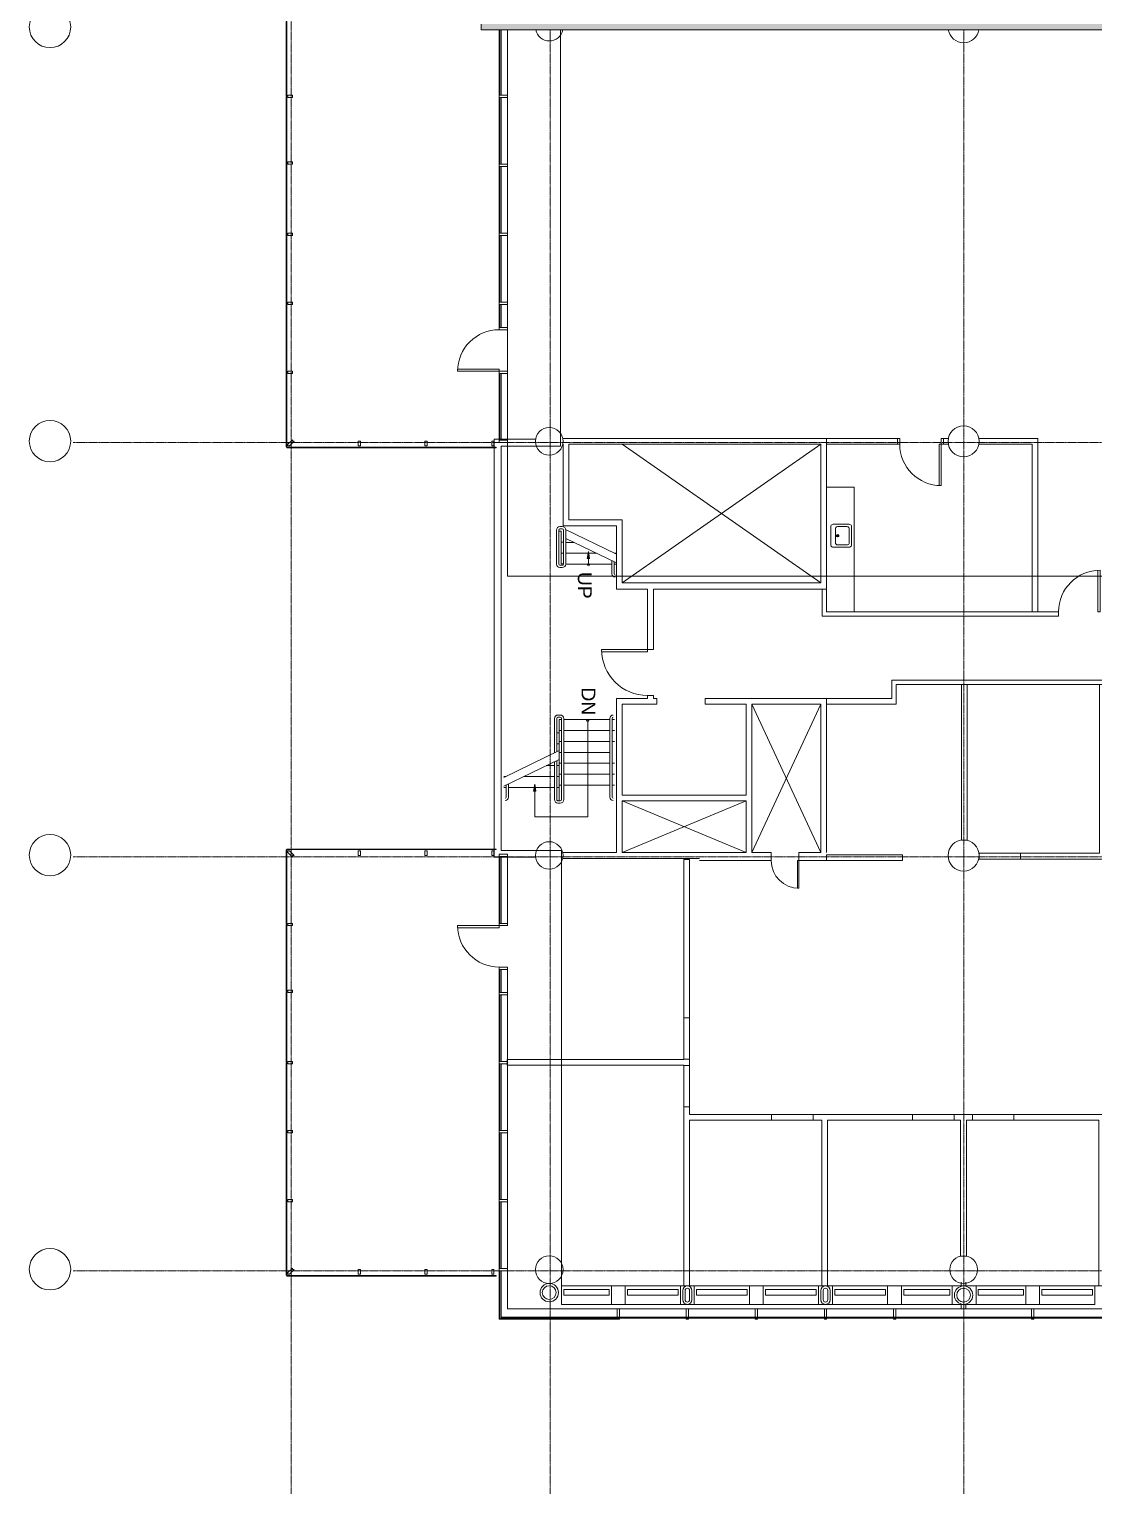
# Model space of a CAD drawing. Header units: inches. Extents: x 1756 to 10721, y -35 to 3002.
# Drawn here: x 6635 to 7560, y 39 to 1312 of the extents above; entities that cross this region are included whole.
import ezdxf

# ---------------------------------------------------------------- set-up
doc = ezdxf.new("R2010")
doc.units = ezdxf.units.IN
doc.header["$MEASUREMENT"] = 0
doc.linetypes.add('IMPORT-CENTER2 _2_', pattern=[1.125, 0.75, -0.125, 0.125, -0.125])
doc.linetypes.add('IMPORT-INVISIBLE', pattern=[1000, 0, -1000])
for name, color, linetype, lineweight in [('A-DOOR', 31, 'Continuous', 18), ('A-FLOR', 192, 'Continuous', 18), ('A-flor-case', 250, 'Continuous', 9), ('A-flor-strs', 250, 'Continuous', 9), ('A-glaz', 250, 'Continuous', 9), ('A-GLAZ-SILL', 250, 'Continuous', 9), ('A-GRID', 250, 'Continuous', 9), ('A-WALL', 113, 'Continuous', 18), ('A-WALL-HEAD', 250, 'IMPORT-INVISIBLE', 9), ('A-Wall-Open', 250, 'Continuous', 9), ('A-WALL-PATT', 111, 'Continuous', 18), ('I-WALL', 2, 'Continuous', 18), ('Occupancy Load Calculation', 250, 'Continuous', 9), ('P-FIXT', 250, 'Continuous', 9), ('S-Cols', 250, 'Continuous', 9), ('USB 03_modified_dwg', 252, 'Continuous', 9)]:
    doc.layers.add(name, color=color, linetype=linetype, lineweight=lineweight)
doc.styles.add('Arial_3', font='arial.ttf', dxfattribs={"height": 12})

# ---------------------------------------------------------------- blocks, each defined once
blk = doc.blocks.new('USB 03_modified_dwg_ADO102-412565-Overall Floor Plan')
at = {"layer": 'A-DOOR', "color": 250, "lineweight": 9, "flags": 128}
blk.add_lwpolyline([(87.5, 579.2), (127.5, 579.2), (127.5, 581.2), (87.5, 581.2)], dxfattribs=at)
at = {"layer": 'A-DOOR', "color": 250, "lineweight": 9}
blk.add_arc((127.5, 581.2), 40, 180, 270, dxfattribs=at)
blk = doc.blocks.new('USB 03_modified_dwg_ADO002-412594-Overall Floor Plan')
at = {"layer": 'A-DOOR', "color": 250, "lineweight": 9, "flags": 128}
blk.add_lwpolyline([(257.7, 397.7), (257.7, 373.7), (258.9, 373.7), (258.9, 397.7)], close=True, dxfattribs=at)
at = {"layer": 'A-DOOR', "color": 250, "lineweight": 9}
blk.add_arc((258.9, 397.7), 24, 180, 270, dxfattribs=at)
blk = doc.blocks.new('USB 03_modified_dwg_ADO102-412611-Overall Floor Plan')
at = {"layer": 'A-DOOR', "color": 250, "lineweight": 9, "flags": 128}
blk.add_lwpolyline([(518.7, 650), (518.7, 614.1), (520.5, 614.1), (520.5, 650.1)], dxfattribs=at)
at = {"layer": 'A-DOOR', "color": 250, "lineweight": 9}
blk.add_arc((520.5, 614.1), 36, 90, 180, dxfattribs=at)
blk = doc.blocks.new('USB 03_modified_dwg_ADO002-412612-Overall Floor Plan')
at = {"layer": 'A-DOOR', "color": 250, "lineweight": 9, "flags": 128}
blk.add_lwpolyline([(380.7, 759.7), (380.7, 723.7), (382.5, 723.7), (382.5, 759.7)], close=True, dxfattribs=at)
at = {"layer": 'A-DOOR', "color": 250, "lineweight": 9}
blk.add_arc((382.5, 759.7), 36, 180, 270, dxfattribs=at)
blk = doc.blocks.new('USB 03_modified_dwg_N503I04_Y_PB11$0-412617-Overall Floor Plan')
at = {"layer": 'P-FIXT'}
for p, q in [((3470.307562, 489.713583), (3481.682578, 489.713583)), ((3475.99507, 484.026075), (3475.99507, 495.401134))]:
    blk.add_line(p, q, dxfattribs=at)
at = {"layer": 'P-FIXT', "flags": 128}
for points in [[(3443.932617, 569.651079), (3438.995026, 568.838633), (3434.557537, 566.588581), (3430.995067, 563.02611), (3428.745015, 558.588622), (3427.995055, 553.713646), (3427.995055, 425.776049), (3428.745015, 420.901074), (3430.995067, 416.463585), (3434.557538, 412.901114), (3438.995026, 410.651062), (3443.932617, 409.838617), (3555.995051, 409.838617), (3560.932599, 410.588577), (3565.370131, 412.838629), (3568.932558, 416.401099), (3571.182524, 420.838588), (3571.995056, 425.77605), (3571.995056, 489.713583), (3571.995056, 553.713646), (3571.182524, 558.651108), (3568.932558, 563.088596), (3565.370131, 566.651067), (3560.932599, 568.901119), (3555.995051, 569.713565), (3443.932617, 569.713565)], [(3475.932584, 553.651117), (3470.932593, 552.901071), (3466.495105, 550.651148), (3462.932547, 547.088591), (3460.682582, 542.65106), (3459.932536, 537.713598), (3459.932536, 441.776098), (3460.745068, 436.901122), (3462.995033, 432.46359), (3466.557591, 428.901033), (3470.995122, 426.651111), (3475.932584, 425.838535), (3539.932603, 425.838535), (3544.870065, 426.588582), (3549.370083, 428.901033), (3552.870068, 432.401104), (3555.182605, 436.901122), (3555.995051, 441.838584), (3555.995051, 489.713583), (3555.995051, 537.713598), (3555.182605, 542.65106), (3552.932553, 547.088591), (3549.370083, 550.651149), (3544.932594, 552.901071), (3539.995089, 553.713646), (3475.932584, 553.713646)]]:
    blk.add_lwpolyline(points, dxfattribs=at)
blk.add_lwpolyline([(3475.99507, 497.713542), (3472.245141, 496.776125), (3469.370101, 494.213601), (3467.99511, 490.65113), (3468.495084, 486.901072), (3470.68252, 483.776089), (3474.05762, 481.963611), (3477.870034, 481.963611), (3481.245133, 483.776089), (3483.43257, 486.901072), (3483.932543, 490.65113), (3482.557552, 494.213601), (3479.682512, 496.776125)], close=True, dxfattribs=at)
blk = doc.blocks.new('USB 03_modified_dwg__U56-412627-Overall Floor Plan')
at = {"layer": 'A-DOOR', "color": 250, "lineweight": 9, "flags": 128}
blk.add_lwpolyline([(-18, 18), (-16.2, 18), (-16.2, -18), (-18, -18)], close=True, dxfattribs=at)
at = {"layer": 'A-DOOR', "color": 250, "lineweight": 9}
blk.add_arc((-18, 18), 36, 270, 360, dxfattribs=at)
blk = doc.blocks.new('USB 03_modified_dwg_DR1_1-412638-Overall Floor Plan')
at = {"layer": 'A-glaz', "flags": 128}
for points in [[(2, 7.2), (0, 7.2), (0, 0), (2, 0)], [(40, 7.2), (38, 7.2), (38, 0), (40, 0)]]:
    blk.add_lwpolyline(points, close=True, dxfattribs=at)
at = {"layer": 'A-WALL-HEAD'}
for p, q in [((2, 7.2), (38, 7.2)), ((2, 0), (38, 0))]:
    blk.add_line(p, q, dxfattribs=at)
blk.add_blockref('USB 03_modified_dwg__U56-412627-Overall Floor Plan', (20, -18))
blk = doc.blocks.new('USB 03_modified_dwg__U60-412641-Overall Floor Plan')
at = {"layer": 'A-DOOR', "color": 250, "lineweight": 9, "flags": 128}
blk.add_lwpolyline([(-18, 18), (-16.2, 18), (-16.2, -18), (-18, -18)], close=True, dxfattribs=at)
at = {"layer": 'A-DOOR', "color": 250, "lineweight": 9}
blk.add_arc((-18, 18), 36, 270, 360, dxfattribs=at)
blk = doc.blocks.new('USB 03_modified_dwg_DR1_3-412642-Overall Floor Plan')
at = {"layer": 'A-glaz', "flags": 128}
for points in [[(2, 7.2), (0, 7.2), (0, 0), (2, 0)], [(40, 7.2), (38, 7.2), (38, 0), (40, 0)]]:
    blk.add_lwpolyline(points, close=True, dxfattribs=at)
at = {"layer": 'A-WALL-HEAD'}
for p, q in [((2, 7.2), (38, 7.2)), ((2, 0), (38, 0))]:
    blk.add_line(p, q, dxfattribs=at)
blk.add_blockref('USB 03_modified_dwg__U60-412641-Overall Floor Plan', (20, -18))
blk = doc.blocks.new('USB 03_modified_dwg-397434-Overall Floor Plan')
at = {"layer": 'A-flor-strs'}
for points in [[(77, 660.4), (76, 666.4), (75, 660.4)], [(28.4, 458.2), (29.4, 464.2), (30.4, 458.2)]]:
    blk.add_hatch(color=256, dxfattribs=at).paths.add_polyline_path(points, flags=0)
at = {"layer": 'A-flor-case'}
for p, q in [((283, 722.4), (307, 722.4)), ((307, 722.4), (283, 722.4)), ((307, 722.4), (307, 614.1))]:
    blk.add_line(p, q, dxfattribs=at)
at = {"layer": 'A-flor-strs'}
for p, q in [((51.3, 688.1), (53.3, 688.1)), ((48.3, 685.1), (48.3, 655.6)), ((50.3, 655.6), (50.3, 685.1)), ((51.3, 686.1), (53.3, 686.1)), ((56.2, 685.5), (100.3, 664.1)), ((56.3, 677.8), (100.3, 656.5)), ((52.3, 674.6), (54.3, 674.6)), ((52.3, 665.1), (54.3, 665.1)), ((56.3, 674.4), (63.4, 674.4)), ((56.3, 664.9), (83, 664.9)), ((76, 666.4), (75, 660.4)), ((77, 660.4), (76, 666.4)), ((76.1, 654.9), (76, 666.4)), ((98.3, 664.9), (100.3, 664.9)), ((51.3, 654.5), (53.3, 654.5)), ((51.3, 652.5), (53.3, 652.5)), ((75, 660.4), (77, 660.4)), ((96.3, 658.4), (96.3, 647.1)), ((98.3, 657.4), (98.3, 647.1)), ((98.3, 655.4), (100.3, 655.4)), ((51.6, 524.3), (49.6, 524.3)), ((51.6, 522.3), (49.6, 522.3)), ((46.6, 521.3), (46.6, 491.4)), ((48.6, 521.3), (48.6, 492.4)), ((52.6, 510.8), (50.6, 510.8)), ((52.6, 450.8), (52.6, 521.3)), ((54.6, 521.3), (54.6, 450.8)), ((94.6, 520.3), (54.6, 520.3)), ((94.6, 510.8), (54.6, 510.8)), ((94.6, 521.3), (94.6, 453)), ((96.6, 453), (96.6, 521.3)), ((98.6, 520.3), (96.6, 520.3)), ((98.6, 510.8), (96.6, 510.8)), ((50.6, 508.8), (48.6, 508.8)), ((50.6, 499.3), (48.6, 499.3)), ((52.6, 501.3), (50.6, 501.3)), ((94.6, 501.3), (54.6, 501.3)), ((98.6, 501.3), (96.6, 501.3)), ((50.6, 493.4), (2.6, 470)), ((50.6, 485.7), (2.6, 462.4)), ((46.6, 483.8), (46.6, 450.8)), ((48.6, 484.7), (48.6, 450.8)), ((52.6, 491.8), (50.6, 491.8)), ((94.6, 491.8), (54.6, 491.8)), ((46.6, 480.3), (39.4, 480.3)), ((50.6, 480.3), (48.6, 480.3)), ((52.6, 482.3), (50.6, 482.3)), ((52.6, 472.8), (50.6, 472.8)), ((54.6, 482.3), (94.6, 482.3)), ((54.6, 472.8), (94.6, 472.8)), ((98.6, 482.3), (96.6, 482.3)), ((98.6, 472.8), (96.6, 472.8)), ((4.6, 470.8), (2.6, 470.8)), ((4.6, 461.3), (2.6, 461.3)), ((4.6, 463.3), (4.6, 453)), ((6.6, 464.3), (6.6, 453)), ((46.6, 461.3), (6.6, 461.3)), ((46.6, 470.8), (19.9, 470.8)), ((28.4, 458.2), (29.4, 464.2)), ((29.4, 464.2), (30.4, 458.2)), ((50.6, 470.8), (48.6, 470.8)), ((50.6, 461.3), (48.6, 461.3)), ((52.6, 463.3), (50.6, 463.3)), ((94.6, 463.3), (54.6, 463.3)), ((98.6, 463.3), (96.6, 463.3)), ((30.4, 458.2), (28.4, 458.2)), ((51.6, 449.8), (49.6, 449.8)), ((51.6, 447.8), (49.6, 447.8))]:
    blk.add_line(p, q, dxfattribs=at)
at = {"layer": 'A-flor-strs', "flags": 128}
for points in [[(50.3, 684.1), (52.3, 684.1), (52.3, 655.6)], [(54.3, 685.1), (54.3, 655.6), (52.4, 655.6)], [(56.3, 685.1), (56.3, 655.4), (96.3, 655.4)], [(75.5, 519.7), (75.5, 435.8), (29.4, 435.8), (29.4, 464.2)], [(52.6, 520.3), (50.6, 520.3), (50.6, 449.8)]]:
    blk.add_lwpolyline(points, dxfattribs=at)
at = {"layer": 'A-flor-strs'}
for centre, radius, start, end in [((51.3, 685.1), 3, 90, 180), ((53.3, 685.1), 3, 0, 90), ((51.3, 685.1), 1, 90, 180), ((53.3, 685.1), 1, 0, 90), ((51.3, 655.5), 3, 180, 270), ((51.3, 655.5), 1, 180, 270), ((53.3, 655.5), 3, 270, 0), ((53.3, 655.5), 1, 270, 0.001), ((76.1, 654.9), 1, 0, 180), ((76.1, 654.9), 1, 180, 0), ((99.3, 647.1), 3, 180, 270), ((99.3, 647.1), 1, 180, 270), ((49.6, 521.3), 3, 90, 180), ((49.6, 521.3), 1, 90, 180), ((51.6, 521.3), 3, 0, 90), ((51.6, 521.3), 1, 0, 90), ((97.6, 521.3), 3, 90, 180), ((97.6, 521.3), 1, 90, 180), ((75.5, 519.7), 1, 0, 180), ((75.5, 519.7), 1, 180, 0), ((3.6, 453), 1, 270, 0), ((3.6, 453), 3, 270, 0), ((49.6, 450.8), 3, 180, 270), ((49.6, 450.8), 1, 179.999, 270), ((51.6, 450.8), 3, 270, 0), ((51.6, 450.8), 1, 270, 0), ((97.6, 453), 3, 180, 270), ((97.6, 453), 1, 180, 270)]:
    blk.add_arc(centre, radius, start, end, dxfattribs=at)
at = {"layer": 'A-glaz'}
for p, q in [((-1.6, 861.2), (-1.6, 1120)), ((-0.9, 1063.2), (-0.9, 1120)), ((0.1, 1063.2), (0.1, 1120)), ((-0.9, 1003.2), (-0.9, 1061.2)), ((0.1, 1003.2), (0.1, 1061.2)), ((-0.9, 943.2), (-0.9, 1001.2)), ((0.1, 943.2), (0.1, 1001.2)), ((-0.9, 883.2), (-0.9, 941.2)), ((0.1, 883.2), (0.1, 941.2)), ((-0.9, 861.2), (-0.9, 881.2)), ((0.1, 861.2), (0.1, 881.2)), ((-1.6, 763.2), (-1.6, 821.2)), ((-0.9, 763.2), (-0.9, 821.2)), ((0.1, 763.2), (0.1, 821.2)), ((346.5, 764.7), (344.5, 764.7)), ((346.5, 764.7), (344.5, 764.7)), ((344.5, 764.7), (344.5, 759.7)), ((344.5, 764.7), (344.5, 759.7)), ((346.5, 759.7), (346.5, 764.7)), ((346.5, 764.7), (346.5, 759.7)), ((384.5, 764.7), (382.5, 764.7)), ((384.5, 764.7), (382.5, 764.7)), ((382.5, 764.7), (382.5, 759.7)), ((382.5, 764.7), (382.5, 759.7)), ((384.5, 759.7), (384.5, 764.7)), ((384.5, 764.7), (384.5, 759.7)), ((346.5, 759.7), (344.5, 759.7)), ((346.5, 759.7), (344.5, 759.7)), ((384.5, 759.7), (382.5, 759.7)), ((384.5, 759.7), (382.5, 759.7)), ((-1.6, 401.2), (-1.6, 343.2)), ((-0.9, 401.2), (-0.9, 343.2)), ((0.1, 401.2), (0.1, 343.2)), ((-0.9, 303.2), (-0.9, 283.2)), ((0.1, 303.2), (0.1, 283.2)), ((-0.9, 281.2), (-0.9, 223.2)), ((0.1, 281.2), (0.1, 223.2)), ((-0.9, 221.2), (-0.9, 163.2)), ((0.1, 221.2), (0.1, 163.2)), ((-0.9, 161.2), (-0.9, 103.2)), ((0.1, 161.2), (0.1, 103.2)), ((-0.9, 101.2), (-0.9, 43.2)), ((0.1, 101.2), (0.1, 43.2)), ((0.1, 41.2), (0.1, 1.3)), ((0.1, 1), (764, 1)), ((101.8, 1), (101.8, 0)), ((102.2, 1), (102.2, 0)), ((103, 8), (103, 1)), ((161.8, 1), (161.8, 0)), ((162.3, 1), (162.3, 0)), ((163, 8), (163, 1)), ((221.8, 1), (221.8, 0)), ((222.3, 1), (222.3, 0)), ((223, 8), (223, 1)), ((281.8, 1), (281.8, 0)), ((282.3, 1), (282.3, 0)), ((283, 8), (283, 1)), ((341.8, 1), (341.8, 0)), ((342.3, 1), (342.3, 0)), ((343, 8), (343, 1)), ((461, 8), (461, 1)), ((461.8, 1), (461.8, 0)), ((462.2, 1), (462.2, 0)), ((463, 8), (463, 1))]:
    blk.add_line(p, q, dxfattribs=at)
at = {"layer": 'A-glaz', "flags": 128}
for points in [[(-186.6, 1062.4), (-186.1, 1062.4), (-186.1, 1127.1), (-186.6, 1127.1), (-186.6, 1062.4)], [(-186.6, 407.1), (-186.6, 342.4), (-186.1, 342.4), (-186.1, 407.1), (-186.6, 407.1)], [(-1.6, 303.2), (-1.6, 2.2), (-1.6, -1), (101, -1), (101, 0)], [(-0.9, 41.2), (-0.9, 0), (764, 0)], [(763, 8), (763, 1), (44.4, 1)], [(102.4, 8), (101, 8), (101, 1)], [(103, 0), (103, -1), (101, -1)], [(162.4, 8), (161, 8), (161, 1)], [(161, 0), (161, -1), (163, -1), (163, 0)], [(222.4, 8), (221, 8), (221, 1)], [(223, 0), (223, -1), (221, -1), (221, 0)], [(282.4, 8), (281, 8), (281, 1)], [(281, 0), (281, -1), (283, -1), (283, 0)], [(342.4, 8), (341, 8), (341, 1)], [(341, 0), (341, -1), (343, -1), (343, 0)], [(463, 0), (463, -1), (461, -1), (461, 0)]]:
    blk.add_lwpolyline(points, dxfattribs=at)
for points in [[(-186.6, 1062), (-186.1, 1062), (-186.1, 1004.4), (-186.6, 1004.4)], [(-181, 1061.2), (-185, 1061.2), (-185, 1063.2), (-181, 1063.2)], [(5.6, 1061.2), (-1.6, 1061.2), (-1.6, 1063.2), (5.6, 1063.2)], [(-186.6, 942.4), (-186.1, 942.4), (-186.1, 1004), (-186.6, 1004)], [(-181, 1003.2), (-185, 1003.2), (-185, 1005.2), (-181, 1005.2)], [(5.6, 1001.2), (-1.6, 1001.2), (-1.6, 1003.2), (5.6, 1003.2)], [(-186.6, 882.4), (-186.6, 942), (-186.1, 942), (-186.1, 882.4)], [(-181, 941.2), (-185, 941.2), (-185, 943.2), (-181, 943.2)], [(5.6, 941.2), (-1.6, 941.2), (-1.6, 943.2), (5.6, 943.2)], [(-186.6, 882), (-186.1, 882), (-186.1, 822.4), (-186.6, 822.4)], [(-181, 881.2), (-185, 881.2), (-185, 883.2), (-181, 883.2)], [(5.6, 881.2), (-1.6, 881.2), (-1.6, 883.2), (5.6, 883.2)], [(-186.6, 822), (-186.1, 822), (-186.1, 757.3), (-186.6, 757.3)], [(-181, 821.2), (-185, 821.2), (-185, 823.2), (-181, 823.2)], [(-185.9, 756.6), (-185.9, 757.1), (-123.2, 757.1), (-123.2, 756.6)], [(-185, 758.2), (-185, 759.6), (-181, 763.6), (-181, 762.2), (-179.6, 762.2), (-183.6, 758.2)], [(-122, 762.2), (-122, 758.2), (-124, 758.2), (-124, 762.2)], [(-122.8, 756.6), (-122.8, 757.1), (-65.2, 757.1), (-65.2, 756.6)], [(-64, 762.2), (-64, 758.2), (-66, 758.2), (-66, 762.2)], [(-64.8, 756.6), (-64.8, 757.1), (-4, 757.1), (-4, 756.6)], [(-6, 762.2), (-6, 758.2), (-8, 758.2), (-8, 762.2)], [(5.6, 761.2), (-1.6, 761.2), (-1.6, 763.2), (5.6, 763.2)], [(-123.2, 407.8), (-185.9, 407.8), (-185.9, 407.3), (-123.2, 407.3)], [(-122.8, 407.8), (-122.8, 407.3), (-65.2, 407.3), (-65.2, 407.8)], [(-64.8, 407.8), (-4, 407.8), (-4, 407.3), (-64.8, 407.3)], [(-185, 406.2), (-185, 404.8), (-181, 400.8), (-181, 402.2), (-179.6, 402.2), (-183.6, 406.2)], [(-122, 402.2), (-122, 406.2), (-124, 406.2), (-124, 402.2)], [(-64, 402.2), (-64, 406.2), (-66, 406.2), (-66, 402.2)], [(-6, 402.2), (-6, 406.2), (-8, 406.2), (-8, 402.2)], [(5.6, 403.2), (-1.6, 403.2), (-1.6, 401.2), (5.6, 401.2)], [(-186.6, 342), (-186.1, 342), (-186.1, 284.4), (-186.6, 284.4)], [(-181, 341.2), (-185, 341.2), (-185, 343.2), (-181, 343.2)], [(-186.6, 222.4), (-186.1, 222.4), (-186.1, 284), (-186.6, 284)], [(-181, 283.2), (-185, 283.2), (-185, 285.2), (-181, 285.2)], [(5.6, 283.2), (-1.6, 283.2), (-1.6, 281.2), (5.6, 281.2)], [(-186.6, 162.4), (-186.6, 222), (-186.1, 222), (-186.1, 162.4)], [(-181, 221.2), (-185, 221.2), (-185, 223.2), (-181, 223.2)], [(5.6, 223.2), (-1.6, 223.2), (-1.6, 221.2), (5.6, 221.2)], [(-186.6, 162), (-186.1, 162), (-186.1, 102.4), (-186.6, 102.4)], [(-181, 161.2), (-185, 161.2), (-185, 163.2), (-181, 163.2)], [(5.6, 163.2), (-1.6, 163.2), (-1.6, 161.2), (5.6, 161.2)], [(-186.6, 37.3), (-186.1, 37.3), (-186.1, 102), (-186.6, 102)], [(-181, 101.2), (-185, 101.2), (-185, 103.2), (-181, 103.2)], [(5.6, 103.2), (-1.6, 103.2), (-1.6, 101.2), (5.6, 101.2)], [(-185, 38.2), (-185, 39.6), (-181, 43.6), (-181, 42.2), (-179.6, 42.2), (-183.6, 38.2)], [(-122, 42.2), (-122, 38.2), (-124, 38.2), (-124, 42.2)], [(-64, 42.2), (-64, 38.2), (-66, 38.2), (-66, 42.2)], [(-6, 42.2), (-6, 38.2), (-8, 38.2), (-8, 42.2)], [(5.6, 43.2), (5.6, 41.2), (-1.6, 41.2), (-1.6, 43.2)], [(-123.2, 36.6), (-185.9, 36.6), (-185.9, 37.1), (-123.2, 37.1)], [(-122.8, 36.6), (-122.8, 37.1), (-65.2, 37.1), (-65.2, 36.6)], [(-64.8, 36.6), (-4, 36.6), (-4, 37.1), (-64.8, 37.1)]]:
    blk.add_lwpolyline(points, close=True, dxfattribs=at)
at = {"layer": 'A-GLAZ-SILL'}
for p, q in [((5.6, 1120), (5.6, 861.2)), ((5.6, 821.2), (5.6, 763.2)), ((5.6, 343.2), (5.6, 401.2))]:
    blk.add_line(p, q, dxfattribs=at)
at = {"layer": 'A-GLAZ-SILL', "flags": 128}
blk.add_lwpolyline([(5.6, 303.2), (5.6, 8), (764, 8)], dxfattribs=at)
for points in [[(96, 12), (96, 28), (52.8, 28), (52.8, 12), (96, 12), (52.8, 12), (52.8, 28), (96, 28)], [(156, 12), (108, 12), (108, 28), (156, 28), (156, 12), (156, 28), (108, 28), (108, 12)], [(216, 12), (216, 28), (168, 28), (168, 12), (216, 12), (216, 28), (168, 28), (168, 12)], [(276, 12), (228, 12), (228, 28), (276, 28), (276, 12), (276, 28), (228, 28), (228, 12)], [(336, 12), (336, 28), (288, 28), (288, 12), (336, 12), (336, 28), (288, 28), (288, 12)], [(392, 12), (392, 28), (348, 28), (348, 12), (392, 12), (392, 28), (348, 28), (348, 12)], [(456, 12), (456, 28), (412.8, 28), (412.8, 12), (412.8, 28), (456, 28), (456, 12), (412.8, 12)], [(516, 12), (468, 12), (468, 28), (516, 28), (516, 12), (516, 28), (468, 28), (468, 12)], [(54.7, 25), (54.7, 20), (94, 20), (94, 25), (54.7, 25), (94, 25), (94, 20), (54.7, 20)], [(110, 25), (110, 20), (110, 25), (154, 25), (154, 20), (110, 20), (154, 20), (154, 25)], [(170, 25), (170, 20), (214, 20), (214, 25), (170, 25), (214, 25), (214, 20), (170, 20)], [(230, 25), (230, 20), (274, 20), (274, 25), (230, 25), (230, 20), (274, 20), (274, 25)], [(290, 25), (334, 25), (290, 25), (290, 20), (334, 20), (334, 25), (334, 20), (290, 20)], [(390, 25), (350, 25), (350, 20), (390, 20), (390, 25), (390, 20), (350, 20), (350, 25)], [(414.7, 25), (414.7, 20), (454, 20), (454, 25), (414.7, 25), (454, 25), (454, 20), (414.7, 20)], [(470, 25), (470, 20), (470, 25), (514, 25), (514, 20), (470, 20), (514, 20), (514, 25)]]:
    blk.add_lwpolyline(points, close=True, dxfattribs=at)
at = {"layer": 'A-GRID', "linetype": 'IMPORT-CENTER2 _2_'}
for p, q in [((-182.3, -152.6), (-182.3, 2773.1)), ((42.7, -152.6), (42.7, 1120)), ((402.2, -152.6), (402.2, 1120)), ((-371.6, 761.1), (1036.5, 761.1)), ((-371.6, 401.1), (3130.2, 401.1)), ((-371.6, 41.1), (3130.2, 41.1))]:
    blk.add_line(p, q, dxfattribs=at)
at = {"layer": 'A-GRID'}
for centre in [(-391.7, 1122.4), (-391.7, 762.4), (-391.7, 402.5), (-391.7, 42.5)]:
    blk.add_circle(centre, 18, dxfattribs=at)
at = {"layer": 'A-WALL', "color": 250, "lineweight": 9}
for p, q in [((388.7, 1120), (53.8, 1120)), ((748.7, 1120), (415.3, 1120)), ((-5.7, 764), (-5.7, 400.6)), ((-5.7, 764), (30.1, 764)), ((-5.7, 400.6), (-5.7, 764)), ((-5.7, 764), (30.1, 764)), ((54, 764.7), (283, 764.7)), ((283, 764.7), (54, 764.7)), ((283, 764.7), (283, 633.7)), ((283, 764.7), (283, 633.7)), ((344.5, 764.7), (283, 764.7)), ((344.5, 759.7), (344.5, 764.7)), ((344.5, 764.7), (344.5, 759.7)), ((384.5, 759.7), (384.5, 764.7)), ((384.5, 759.7), (384.5, 764.7)), ((384.5, 764.7), (388.7, 764.7)), ((388.7, 764.7), (384.5, 764.7)), ((466.5, 764.7), (415.3, 764.7)), ((466.5, 764.7), (415.3, 764.7)), ((466.5, 764.7), (466.5, 614.1)), ((466.5, 614.1), (466.5, 764.7)), ((0.3, 758), (0.3, 406.6)), ((0.3, 758), (30.8, 758)), ((0.3, 406.6), (0.3, 758)), ((0.3, 758), (30.8, 758)), ((54.1, 759.7), (54.1, 744.8)), ((54.1, 744.8), (54.1, 759.7)), ((278, 759.7), (59.1, 759.7)), ((278, 759.7), (59.1, 759.7)), ((59.1, 759.7), (59.1, 744.8)), ((59.1, 759.7), (59.1, 744.8)), ((105.3, 759.7), (278, 639.1)), ((278, 759.7), (105.3, 639.1)), ((278, 759.7), (278, 639.1)), ((278, 639.1), (278, 759.7)), ((344.5, 759.7), (283, 759.7)), ((384.5, 759.7), (388.7, 759.7)), ((388.7, 759.7), (384.5, 759.7)), ((461.5, 759.7), (415.3, 759.7)), ((461.5, 759.7), (415.3, 759.7)), ((461.5, 759.7), (461.5, 614.1)), ((461.5, 614.1), (461.5, 759.7)), ((54.1, 744.8), (54.1, 688.8)), ((54.1, 744.8), (54.1, 688.8)), ((59.1, 744.8), (59.1, 694.1)), ((59.1, 744.8), (59.1, 694.1)), ((100.3, 688.8), (54.1, 688.8)), ((100.3, 688.8), (54.1, 688.8)), ((105.3, 694.1), (59.1, 694.1)), ((105.3, 694.1), (59.1, 694.1)), ((100.3, 688.8), (100.3, 633.7)), ((100.3, 633.7), (100.3, 688.8)), ((105.3, 639.1), (105.3, 694.1)), ((105.3, 639.1), (105.3, 694.1)), ((278, 639.1), (105.3, 639.1)), ((278, 639.1), (105.3, 639.1)), ((100.3, 633.7), (127.5, 633.7)), ((100.3, 633.7), (127.5, 633.7)), ((127.5, 633.7), (127.5, 583.7)), ((127.5, 583.7), (127.5, 633.7)), ((283, 633.7), (132.5, 633.7)), ((283, 633.7), (132.5, 633.7)), ((132.5, 633.7), (132.5, 581.2)), ((132.5, 581.2), (132.5, 633.7)), ((279, 633.7), (279, 610.1)), ((283, 614.1), (400.3, 614.1)), ((400.3, 614.1), (283, 614.1)), ((484.5, 610.1), (484.5, 614.1)), ((484.5, 610.1), (484.5, 614.1)), ((279, 610.1), (484.5, 610.1)), ((484.5, 610.1), (279, 610.1)), ((127.5, 583.7), (127.5, 581.2)), ((127.5, 583.7), (127.5, 581.2)), ((132.5, 581.2), (127.5, 581.2)), ((132.5, 581.2), (127.5, 581.2)), ((339.5, 554.7), (583.2, 554.7)), ((583.2, 554.7), (339.5, 554.7)), ((343.5, 550.7), (590.1, 550.7)), ((343.5, 550.7), (343.5, 533.7)), ((590.1, 550.7), (343.5, 550.7)), ((343.5, 550.7), (343.5, 533.7)), ((100.3, 404.7), (100.3, 538.7)), ((100.3, 404.7), (100.3, 538.7)), ((100.3, 538.7), (127.5, 538.7)), ((100.3, 538.7), (127.5, 538.7)), ((127.5, 538.7), (127.5, 541.2)), ((127.5, 538.7), (127.5, 541.2)), ((127.5, 541.2), (132.5, 541.2)), ((127.5, 541.2), (132.5, 541.2)), ((132.5, 541.2), (132.5, 538.7)), ((132.5, 538.7), (132.5, 541.2)), ((132.5, 538.7), (135.5, 538.7)), ((132.5, 538.7), (135.5, 538.7)), ((135.5, 533.7), (135.5, 538.7)), ((135.5, 533.7), (135.5, 538.7)), ((283, 538.7), (177.5, 538.7)), ((283, 538.7), (177.5, 538.7)), ((177.5, 538.7), (177.5, 533.7)), ((177.5, 533.7), (177.5, 538.7)), ((283, 404.7), (283, 538.7)), ((283, 538.7), (283, 404.7)), ((105.3, 533.7), (135.5, 533.7)), ((105.3, 533.7), (105.3, 454.7)), ((135.5, 533.7), (105.3, 533.7)), ((105.3, 533.7), (105.3, 454.7)), ((177.5, 533.7), (213, 533.7)), ((177.5, 533.7), (213, 533.7)), ((213, 454.7), (213, 533.7)), ((213, 454.7), (213, 533.7)), ((278, 533.7), (218, 533.7)), ((278, 533.7), (218, 533.7)), ((218, 404.7), (218, 533.7)), ((218, 533.7), (218, 404.7)), ((218, 533.7), (278, 404.7)), ((218, 404.7), (278, 533.7)), ((278, 404.7), (278, 533.7)), ((278, 533.7), (278, 404.7)), ((343.5, 533.7), (283, 533.7)), ((105.3, 454.7), (213, 454.7)), ((105.3, 454.7), (213, 454.7)), ((105.3, 404.7), (105.3, 449.7)), ((105.3, 404.7), (105.3, 449.7)), ((213, 449.7), (105.3, 449.7)), ((213, 449.7), (105.3, 449.7)), ((105.3, 449.7), (213, 404.7)), ((213, 449.7), (105.3, 404.7)), ((213, 404.7), (213, 449.7)), ((213, 404.7), (213, 449.7)), ((-5.7, 400.6), (30.1, 400.6)), ((-5.7, 400.6), (30.1, 400.6)), ((0.3, 406.6), (30.8, 406.6)), ((0.3, 406.6), (30.8, 406.6)), ((54, 404.7), (100.3, 404.7)), ((100.3, 404.7), (54, 404.7)), ((54, 399.7), (172.5, 399.7)), ((172.5, 399.7), (54, 399.7)), ((105.3, 404.7), (213, 404.7)), ((213, 404.7), (105.3, 404.7)), ((172.5, 397.7), (234.9, 397.7)), ((234.9, 397.7), (172.5, 397.7)), ((218, 404.7), (234.9, 404.7)), ((218, 404.7), (234.9, 404.7)), ((234.9, 404.7), (234.9, 397.7)), ((234.9, 404.7), (234.9, 397.7)), ((278, 404.7), (258.9, 404.7)), ((278, 404.7), (258.9, 404.7)), ((258.9, 397.7), (258.9, 404.7)), ((258.9, 397.7), (258.9, 404.7)), ((282.9, 397.7), (258.9, 397.7)), ((282.9, 397.7), (258.9, 397.7)), ((282.9, 399.7), (282.9, 397.7)), ((282.9, 397.7), (282.9, 399.7)), ((96, 28), (108, 28)), ((156, 28), (168, 28)), ((216, 28), (228, 28)), ((276, 28), (288, 28)), ((336, 28), (348, 28)), ((392, 28), (412.8, 28)), ((400, 31.2), (400, 27.7)), ((404, 31.2), (404, 27.7)), ((456, 28), (468, 28)), ((96, 12), (108, 12)), ((156, 12), (168, 12)), ((216, 12), (228, 12)), ((276, 12), (288, 12)), ((336, 12), (348, 12)), ((392, 12), (412.8, 12)), ((400, 12.3), (400, 8)), ((404, 12.3), (404, 8)), ((456, 12), (468, 12))]:
    blk.add_line(p, q, dxfattribs=at)
at = {"layer": 'A-WALL', "color": 250, "lineweight": 9, "flags": 128}
for points in [[(283, 614.1), (283, 633.7)], [(400.1, 415.6), (405.1, 415.6), (405.1, 550.8), (400.1, 550.8)], [(520.1, 404.1), (451.4, 404.1), (451.4, 399.1), (529.1, 399.1), (529.1, 404.1), (525.1, 404.1), (525.1, 550.8), (520.1, 550.8)], [(158.9, 261), (163.9, 261), (163.9, 398.8), (158.9, 398.8)], [(5.4, 224.8), (5.4, 219.8), (158.9, 219.8), (158.9, 219.7), (163.9, 219.7), (163.9, 225), (158.9, 225), (158.9, 224.8)], [(399.4, 53.8), (404.4, 53.8), (404.4, 172.1), (409.6, 172.1), (409.6, 177.1), (399.4, 177.1), (393.7, 177.1), (393.7, 172.1), (399.4, 172.1)], [(519.4, 28.1), (524.4, 28.1), (524.4, 172.1), (598.7, 172.1), (598.7, 177.1), (445.6, 177.1), (445.6, 172.1), (519.4, 172.1)]]:
    blk.add_lwpolyline(points, close=True, dxfattribs=at)
for points in [[(400.3, 614.1), (461.5, 614.1), (484.5, 614.1), (405.3, 614.1)], [(339.5, 554.7), (339.5, 538.7), (283, 538.7)], [(349, 397.7), (349, 402.7), (282.9, 402.7), (282.9, 397.7), (349, 397.7)], [(163.9, 177.1), (163.9, 183.7), (158.9, 183.7), (158.9, 28.1), (163.9, 28.1), (163.9, 172.1), (235.2, 172.1), (235.2, 177.1), (163.9, 177.1)], [(278.7, 28), (283.7, 28), (283.7, 172.1), (357.7, 172.1), (357.7, 177.1), (271.2, 177.1), (271.2, 172.1), (278.7, 172.1), (278.7, 28)]]:
    blk.add_lwpolyline(points, dxfattribs=at)
at = {"layer": 'A-Wall-Open', "flags": 128}
for points in [[(451.4, 399.1), (451.4, 404.1), (415.4, 404.1), (415.4, 399.1)], [(163.9, 261), (158.9, 261), (158.9, 225), (163.9, 225)], [(163.9, 219.7), (158.9, 219.7), (158.9, 183.7), (163.9, 183.7)]]:
    blk.add_lwpolyline(points, close=True, dxfattribs=at)
for points in [[(271.2, 177.1), (271.2, 172.1), (235.2, 172.1), (235.2, 177.1), (271.2, 177.1)], [(393.7, 177.1), (393.7, 172.1), (357.7, 172.1), (357.7, 177.1), (393.7, 177.1)], [(445.6, 177.1), (445.6, 172.1), (409.6, 172.1), (409.6, 177.1), (445.6, 177.1)]]:
    blk.add_lwpolyline(points, dxfattribs=at)
at = {"layer": 'Occupancy Load Calculation', "flags": 128}
blk.add_lwpolyline([(2937, 52.2), (2937, 14), (752, 14), (752, 28), (52.8, 28), (52.8, 390.2), (52.8, 404.7), (52.8, 406.6), (0.3, 406.6), (0.3, 758), (51.8, 758), (51.8, 1120)], dxfattribs=at)
at = {"layer": 'S-Cols'}
for p, q in [((158, 24), (158, 16)), ((160, 24), (160, 16)), ((164, 24), (164, 16)), ((166, 24), (166, 16)), ((278, 24), (278, 16)), ((280, 24), (280, 16)), ((284, 24), (284, 16)), ((286, 24), (286, 16))]:
    blk.add_line(p, q, dxfattribs=at)
for centre, radius in [((42, 762.2), 12), ((402, 762.2), 13.5), ((42, 402.2), 12), ((402, 402.2), 13.5), ((42, 42.2), 12), ((402, 42.2), 12), ((42, 22.2), 8), ((42, 22.2), 6), ((402, 20), 8), ((402, 20), 6)]:
    blk.add_circle(centre, radius, dxfattribs=at)
for centre, radius, start, end in [((42, 1122.2), 12, 191.0988, 348.9012), ((402, 1122.2), 13.5, 189.6078, 350.1776), ((162, 24), 4, 0, 180), ((162, 24), 2, 0, 180), ((282, 24), 4, 0, 180), ((282, 24), 2, 0, 180), ((162, 16), 4, 180, 360), ((162, 16), 2, 180, 360), ((282, 16), 4, 180, 360), ((282, 16), 2, 180, 360)]:
    blk.add_arc(centre, radius, start, end, dxfattribs=at)
at = {"extrusion": (0, 0, -1), "rotation": 89.99999999999999}
blk.add_blockref('USB 03_modified_dwg_DR1_1-412638-Overall Floor Plan', (1.6, 821.2), dxfattribs=at)
for name in ['USB 03_modified_dwg_ADO002-412612-Overall Floor Plan', 'USB 03_modified_dwg_ADO102-412611-Overall Floor Plan', 'USB 03_modified_dwg_ADO102-412565-Overall Floor Plan', 'USB 03_modified_dwg_ADO002-412594-Overall Floor Plan']:
    blk.add_blockref(name, (0, 0))
at = {"xscale": 0.1250040000004446, "yscale": 0.1250040000004446, "zscale": 0.1250040000004446}
blk.add_blockref('USB 03_modified_dwg_N503I04_Y_PB11$0-412617-Overall Floor Plan', (-141.9, 618.9), dxfattribs=at)
at = {"rotation": 270}
blk.add_blockref('USB 03_modified_dwg_DR1_3-412642-Overall Floor Plan', (-1.6, 343.2), dxfattribs=at)
at = {"layer": 'A-flor-strs', "color": 7, "char_height": 12, "attachment_point": 1, "rotation": 270, "line_spacing_factor": 0.938532, "style": 'Arial_3'}
for s, insert, width in [('UP', (78.9, 648.7), 27.671), ('DN', (82.1, 548.3), 28.696)]:
    blk.add_mtext(s, dxfattribs=dict(at, insert=insert, width=width))

msp = doc.modelspace()

# ---------------------------------------------------------------- hatches: boundary and pattern name
at = {"layer": 'A-WALL-PATT', "lineweight": 9}
msp.add_hatch(color=253, dxfattribs=at).paths.add_polyline_path([(7027.57, 1311.22), (8086.07, 1311.22), (8086.07, 1316.22), (7027.57, 1316.22)], flags=0)

# ---------------------------------------------------------------- linework, layer by layer
at = {"layer": 'A-FLOR', "lineweight": 9}
for p, q in [((7050.2, 1311.22), (7050.2, 836.22)), ((7050.2, 836.22), (8565.07, 836.22))]:
    msp.add_line(p, q, dxfattribs=at)
at = {"layer": 'I-WALL', "lineweight": 15}
for p, q in [((7027.57, 1316.22), (7027.57, 1311.22)), ((7027.57, 1311.22), (8081.07, 1311.22))]:
    msp.add_line(p, q, dxfattribs=at)

# ---------------------------------------------------------------- block references
at = {"layer": 'USB 03_modified_dwg', "color": 250}
msp.add_blockref('USB 03_modified_dwg-397434-Overall Floor Plan', (7044.57, 191.26), dxfattribs=at)

doc.saveas('drawing.dxf')
